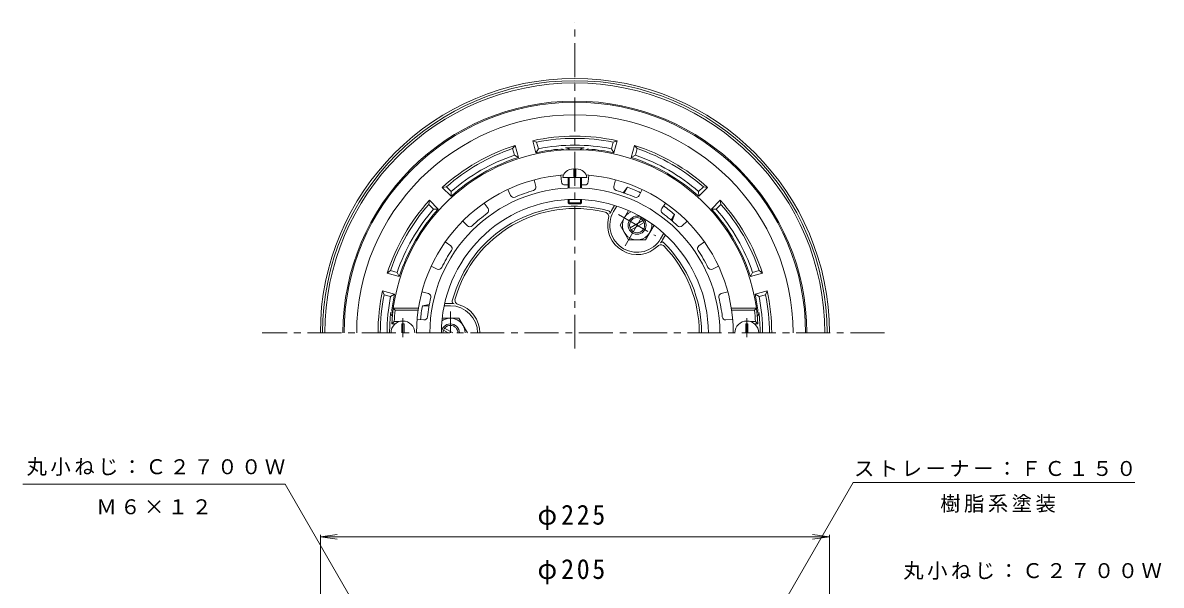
# Model space of a CAD drawing. Units: millimetres, scale not verified. Extents: x -284 to 221, y -346 to 395.
# Drawn here: x -284 to 220, y 146 to 395 of the extents above; entities that cross this region are included whole.
import ezdxf

# ---------------------------------------------------------------- set-up
doc = ezdxf.new("R2010")
doc.units = ezdxf.units.MM
doc.header["$LTSCALE"] = 3
doc.linetypes.add('CHAIN1', pattern=[8, 5, -1, 1, -1])
for name, color, linetype, lineweight in [('0-0_通り芯', 3, 'Continuous', 9), ('0-1_ピット', 2, 'Continuous', 9), ('0-2_本体（蓋）', 6, 'Continuous', 5), ('0-4_寸法', 7, 'Continuous', 9), ('0-5_文字', 7, 'Continuous', 9)]:
    doc.layers.add(name, color=color, linetype=linetype, lineweight=lineweight)
doc.styles.add('ＭＳ ゴシック', font='')
doc.styles.get('ＭＳ ゴシック').set_extended_font_data('MS Gothic')

msp = doc.modelspace()

# ---------------------------------------------------------------- linework, layer by layer
at = {"layer": '0-0_通り芯', "linetype": 'CHAIN1'}
for p, q in [((-39.566, 250.484), (-39.566, 394.531)), ((97.244, 257.433), (-177.817, 257.433))]:
    msp.add_line(p, q, dxfattribs=at)
at = {"layer": '0-0_通り芯'}
for radius in [112.5, 111.5, 110.5]:
    msp.add_arc((-39.566, 257.433), radius, 0, 180, dxfattribs=at)
at = {"layer": '0-1_ピット'}
for p, q in [((-56.77, 337.096), (-58.195, 342.415)), ((-56.466, 341.756), (-58.195, 342.415)), ((-20.936, 342.415), (-22.665, 341.756)), ((-22.361, 337.096), (-20.936, 342.415)), ((-65.923, 340.344), (-67.091, 338.909)), ((-66.313, 336.005), (-67.091, 338.909)), ((-64.498, 335.026), (-65.923, 340.344)), ((-55.688, 338.852), (-56.77, 337.096)), ((-55.688, 338.852), (-56.466, 341.756)), ((-23.443, 338.852), (-22.665, 341.756)), ((-22.361, 337.096), (-23.443, 338.852)), ((-14.634, 335.026), (-13.209, 340.344)), ((-12.04, 338.909), (-13.209, 340.344)), ((-12.818, 336.005), (-12.04, 338.909)), ((-64.498, 335.026), (-66.313, 336.005)), ((-12.818, 336.005), (-14.634, 335.026)), ((-96.363, 322.009), (-98.19, 321.715)), ((-94.297, 317.821), (-98.19, 321.715)), ((-94.237, 319.883), (-96.363, 322.009)), ((-94.237, 319.883), (-94.297, 317.821)), ((-18.229, 319.42), (-16.263, 321.795)), ((-17.734, 319.247), (-16.263, 321.795)), ((15.106, 319.883), (17.232, 322.009)), ((15.166, 317.821), (15.106, 319.883)), ((15.166, 317.821), (19.059, 321.715)), ((19.059, 321.715), (17.232, 322.009)), ((-103.847, 316.058), (-104.141, 314.231)), ((-102.016, 312.105), (-104.141, 314.231)), ((-99.954, 312.164), (-103.847, 316.058)), ((-99.954, 312.164), (-102.016, 312.105)), ((-23.324, 311.564), (-22.049, 313.773)), ((-22.458, 311.064), (-21.075, 313.46)), ((20.822, 312.164), (24.716, 316.058)), ((22.884, 312.105), (20.822, 312.164)), ((22.884, 312.105), (25.01, 314.231)), ((25.01, 314.231), (24.716, 316.058)), ((3.051, 307.247), (4.522, 309.795)), ((3.448, 306.904), (4.522, 309.795)), ((-1.673, 299.064), (-0.29, 301.46)), ((-0.807, 298.564), (0.468, 300.773)), ((-121.042, 284.958), (-122.477, 283.79)), ((-117.159, 282.365), (-122.477, 283.79)), ((-118.138, 284.18), (-121.042, 284.958)), ((-118.138, 284.18), (-117.159, 282.365)), ((38.027, 282.365), (39.006, 284.18)), ((38.027, 282.365), (43.346, 283.79)), ((39.006, 284.18), (41.91, 284.958)), ((43.346, 283.79), (41.91, 284.958)), ((-119.229, 274.638), (-124.548, 276.063)), ((-123.889, 274.333), (-124.548, 276.063)), ((-120.985, 273.555), (-123.889, 274.333)), ((-120.985, 273.555), (-119.229, 274.638)), ((40.098, 274.638), (45.416, 276.063)), ((41.853, 273.555), (40.098, 274.638)), ((41.853, 273.555), (44.757, 274.333)), ((44.757, 274.333), (45.416, 276.063)), ((-103.916, 269.948), (-106.956, 269.433)), ((-104.014, 269.433), (-106.956, 269.433)), ((-94.566, 269.433), (-97.332, 269.433)), ((-94.566, 270.433), (-97.116, 270.433))]:
    msp.add_line(p, q, dxfattribs=at)
at = {"layer": '0-1_ピット', "color": 4, "linetype": 'CHAIN1'}
for p, q in [((-20.289, 309.812), (-3.843, 300.317)), ((-10.066, 308.528), (-17.318, 295.966)), ((-94.566, 257.433), (-94.566, 266.928))]:
    msp.add_line(p, q, dxfattribs=at)
at = {"layer": '0-1_ピット', "color": 4}
for p, q in [((-19.566, 305.064), (-15.813, 311.564)), ((-15.161, 303.854), (-9.47, 307.14)), ((-14.661, 302.988), (-8.97, 306.274)), ((-4.566, 305.064), (-8.319, 298.564)), ((-98.207, 263.928), (-90.81, 263.928)), ((-87.063, 257.438), (-90.81, 263.928)), ((-95.566, 257.433), (-97.661, 258.643)), ((-93.566, 257.433), (-97.161, 259.509)), ((-87.066, 257.433), (-87.063, 257.438))]:
    msp.add_line(p, q, dxfattribs=at)
msp.add_lwpolyline([(-19.566, 305.064), (-15.813, 298.564), (-8.319, 298.564)], dxfattribs=at)
for radius in [4, 3.324]:
    msp.add_circle((-12.066, 305.064), radius, dxfattribs=at)
at = {"layer": '0-1_ピット'}
for centre, radius, start, end in [((-39.566, 257.433), 102.5, 0, 180), ((-39.566, 257.433), 102, 0, 180), ((-39.566, 257.433), 96.441, 0, 180), ((-39.566, 257.433), 87, 77.63522, 102.36475), ((-39.566, 257.433), 86, 78.66675, 101.33324), ((-39.566, 257.433), 87, 107.63522, 132.36475), ((-39.566, 257.433), 86, 108.66675, 131.33324), ((-39.566, 257.433), 81.5, 94.32832, 102.18677), ((-39.566, 257.433), 83, 78.79947, 101.20049), ((-45.566, 336.706), 2, 52.44499, 94.32849), ((-39.566, 257.433), 81.876, 87.12955, 92.87045), ((-43.566, 337.208), 2, 36.49234, 92.87048), ((-35.566, 337.208), 2, 87.12952, 143.50766), ((-33.566, 336.706), 2, 85.67151, 127.55501), ((-39.566, 257.433), 81.5, 77.81322, 85.67168), ((-39.566, 257.433), 87, 47.63522, 72.36475), ((-39.566, 257.433), 86, 48.66675, 71.33324), ((-39.566, 257.433), 81.5, 107.81322, 132.18677), ((-39.566, 257.433), 83, 108.79947, 131.20049), ((-39.566, 257.433), 81.5, 47.81322, 72.18677), ((-39.566, 257.433), 83, 48.79947, 71.20049), ((-39.566, 257.433), 68.451, 64.91708, 70.09663), ((-39.566, 257.433), 87, 137.63522, 162.36475), ((-39.566, 257.433), 86, 138.66675, 161.33324), ((-39.566, 257.433), 83, 138.79947, 161.20049), ((-39.566, 257.433), 81.5, 137.81322, 162.18677), ((-39.566, 257.433), 56, 74.62402, 165.37592), ((-39.566, 257.433), 55, 75.82635, 164.17365), ((-39.566, 257.433), 68.451, 49.90332, 55.0829), ((-39.566, 257.433), 81.5, 17.81322, 42.18677), ((-39.566, 257.433), 83, 18.79947, 41.20049), ((-39.566, 257.433), 87, 17.63522, 42.36475), ((-39.566, 257.433), 86, 18.66675, 41.33324), ((-26.588, 308.819), 2, 345.50188, 75.82657), ((-12.066, 305.064), 13, 165.50212, 314.49786), ((-24.982, 310.464), 1, 337.312, 74.62364), ((-12.066, 305.064), 12, 149.99997, 329.99992), ((-12.066, 305.064), 13, 149.99991, 157.31186), ((-12.066, 305.064), 13, 322.688, 329.99991), ((-0.931, 296.578), 1, 45.37593, 142.68735), ((-39.566, 257.433), 56, 0, 45.3759), ((-1.552, 294.365), 2, 44.17444, 134.49887), ((-39.566, 257.433), 55, 0, 44.17365), ((-39.566, 257.433), 87, 167.63525, 180), ((-39.566, 257.433), 86, 168.66676, 180), ((-39.566, 257.433), 83, 168.79951, 180), ((-39.566, 257.433), 81.5, 167.81323, 172.77383), ((-90.557, 271.887), 2, 164.17444, 254.49887), ((-39.566, 257.433), 81.5, 7.22617, 12.18677), ((-39.566, 257.433), 83, 0, 11.20049), ((-39.566, 257.433), 86, 0, 11.33324), ((-39.566, 257.433), 87, 0, 12.36475), ((-118.434, 267.433), 2, 172.77383, 214.65601), ((-39.566, 257.433), 68.451, 169.90332, 175.08289), ((-94.566, 257.433), 13, 82.688, 89.99991), ((-94.566, 257.433), 12, 0, 89.99992), ((-92.784, 271.319), 1, 165.37593, 262.68735), ((-94.566, 257.433), 13, 0, 74.49786), ((39.303, 267.433), 2, 325.34399, 7.22617), ((-39.566, 257.433), 81.876, 173.5304, 180), ((-118.933, 266.433), 2, 173.52994, 229.90892), ((39.801, 266.433), 2, 310.09108, 6.47006), ((-39.566, 257.433), 81.876, 0, 6.4696)]:
    msp.add_arc(centre, radius, start, end, dxfattribs=at)
at = {"layer": '0-1_ピット', "color": 4}
for centre, radius, start, end in [((-12.061, 305.062), 6.5, 114.63705, 5.35133), ((-94.566, 257.438), 6.5, 359.95093, 125.35178), ((-94.566, 257.433), 4, 0, 180), ((-94.566, 257.433), 3.324, 0, 180)]:
    msp.add_arc(centre, radius, start, end, dxfattribs=at)
at = {"layer": '0-2_本体（蓋）'}
for p, q in [((-45.767, 327.158), (-45.505, 324.209)), ((-40.066, 326.635), (-40.066, 330.017)), ((-33.364, 327.158), (-33.626, 324.209)), ((-57.585, 325.074), (-56.823, 322.213)), ((-44.816, 326.135), (-34.316, 326.135)), ((-42.566, 321.465), (-42.566, 326.135)), ((-42.066, 321.486), (-42.066, 326.135)), ((-37.066, 321.486), (-37.066, 326.135)), ((-36.566, 321.465), (-36.566, 326.135)), ((-21.546, 325.074), (-22.308, 322.213)), ((-69.241, 320.832), (-67.986, 318.15)), ((-9.891, 320.832), (-11.146, 318.15)), ((-79.633, 314.832), (-77.939, 312.404)), ((-42.566, 314.933), (-42.566, 316.357)), ((-42.566, 314.933), (-36.566, 314.933)), ((-42.566, 314.933), (-42.066, 314.433)), ((-42.066, 314.433), (-42.066, 316.38)), ((-42.066, 314.433), (-37.066, 314.433)), ((-37.066, 314.433), (-37.066, 316.38)), ((-36.566, 314.933), (-37.066, 314.433)), ((-36.566, 314.933), (-36.566, 316.357)), ((0.502, 314.832), (-1.193, 312.404)), ((-89.135, 306.859), (-87.038, 304.768)), ((10.003, 306.859), (7.907, 304.768)), ((-96.848, 297.666), (-94.426, 295.965)), ((17.717, 297.666), (15.294, 295.965)), ((-103.05, 286.924), (-100.365, 285.677)), ((23.919, 286.924), (21.234, 285.677)), ((-107.154, 275.648), (-104.296, 274.878)), ((28.023, 275.648), (25.164, 274.878)), ((-108.696, 268.433), (-119.815, 268.433)), ((-118.938, 267.433), (-119.815, 268.433)), ((-108.848, 267.433), (-118.938, 267.433)), ((29.565, 268.433), (40.684, 268.433)), ((29.716, 267.433), (39.807, 267.433)), ((39.807, 267.433), (40.684, 268.433)), ((-119.409, 262.433), (-120.467, 261.433)), ((-117.166, 262.433), (-119.409, 262.433)), ((-109.308, 263.433), (-106.359, 263.179)), ((30.177, 263.433), (27.227, 263.179)), ((38.035, 262.433), (40.278, 262.433)), ((40.278, 262.433), (41.336, 261.433)), ((-118.966, 261.433), (-120.467, 261.433)), ((-115.066, 261.433), (-116.066, 261.433)), ((-116.066, 257.433), (-116.066, 261.433)), ((-115.066, 257.433), (-115.066, 261.433)), ((36.934, 261.433), (35.934, 261.433)), ((35.934, 257.433), (35.934, 261.433)), ((36.934, 257.433), (36.934, 261.433)), ((39.835, 261.433), (41.336, 261.433))]:
    msp.add_line(p, q, dxfattribs=at)
at = {"layer": '0-2_本体（蓋）', "linetype": 'CHAIN1'}
for p, q in [((-115.566, 264.003), (-115.566, 255.626)), ((36.434, 264.003), (36.434, 255.626))]:
    msp.add_line(p, q, dxfattribs=at)
at = {"layer": '0-2_本体（蓋）'}
msp.add_lwpolyline([(-40.066, 326.635), (-39.066, 326.635), (-39.066, 330.017)], dxfattribs=at)
for centre, radius, start, end in [((-39.566, 257.433), 81, 2.83057, 177.16943), ((-39.566, 257.433), 70, 94.12062, 180), ((-39.566, 257.433), 70, 0, 85.87938), ((-58.272, 321.827), 1.5, 286.19861, 14.91734), ((-44.011, 324.342), 1.5, 185.08295, 273.80103), ((-39.566, 257.433), 65.556, 92.62291, 93.80115), ((-39.566, 257.433), 65.556, 86.19884, 87.37709), ((-35.12, 324.342), 1.5, 266.19861, 354.91734), ((-20.859, 321.827), 1.5, 165.08295, 253.80103), ((-39.566, 257.433), 64.102, 0, 180), ((-66.627, 318.786), 1.5, 205.08295, 293.80103), ((-39.566, 257.433), 65.556, 106.19884, 113.80116), ((-39.566, 257.433), 65.556, 66.19884, 73.80116), ((-12.504, 318.786), 1.5, 246.19861, 334.91734), ((-39.566, 257.433), 59, 0, 180), ((-79.168, 311.545), 1.5, 306.19861, 34.91734), ((0.037, 311.545), 1.5, 145.08295, 233.80103), ((-39.566, 257.433), 65.556, 126.19884, 133.80116), ((-39.566, 257.433), 65.556, 46.19884, 53.80116), ((-85.979, 305.831), 1.5, 225.08295, 313.80103), ((6.848, 305.831), 1.5, 226.19861, 314.91734), ((-39.566, 257.433), 65.556, 146.19884, 153.80116), ((-95.288, 294.737), 1.5, 326.19861, 54.91734), ((16.156, 294.737), 1.5, 125.08295, 213.80103), ((-39.566, 257.433), 65.556, 26.19884, 33.80116), ((-99.733, 287.038), 1.5, 245.08295, 333.80103), ((20.602, 287.037), 1.5, 206.19861, 294.91734), ((-39.566, 257.433), 65.556, 166.19884, 173.80116), ((-104.686, 273.429), 1.5, 346.19861, 74.91734), ((25.555, 273.429), 1.5, 105.08295, 193.80103), ((-39.566, 257.433), 65.556, 6.19884, 13.80116), ((-39.566, 257.433), 80, 172.81923, 176.41667), ((-39.566, 257.433), 80, 3.58333, 7.18077), ((-115.566, 257.433), 5.25, 0, 180), ((-106.23, 264.674), 1.5, 265.08295, 353.80103), ((27.099, 264.674), 1.5, 186.19861, 274.91734), ((36.434, 257.433), 5.25, 0, 180)]:
    msp.add_arc(centre, radius, start, end, dxfattribs=at)
for start_param, end_param in [(1.6661772, 3.1415927), (6.2831853, 7.7586008)]:
    msp.add_ellipse((-39.566, 326.135), major_axis=(5.25, 0), ratio=0.7428, start_param=start_param, end_param=end_param, dxfattribs=at)
at = {"layer": '0-4_寸法'}
for p, q in [((-152.066, 167.293), (-144.63, 168.272)), ((-152.066, 21.936), (-152.066, 168.193)), ((-152.066, 167.293), (72.934, 167.293)), ((-152.066, 167.293), (-144.63, 166.314)), ((72.934, 167.293), (65.498, 168.272)), ((72.934, 167.293), (65.498, 166.314)), ((72.934, 21.936), (72.934, 168.193))]:
    msp.add_line(p, q, dxfattribs=at)
at = {"layer": '0-5_文字'}
for p, q in [((24.537, 89.293), (83.426, 191.293)), ((83.426, 191.293), (207.926, 191.293)), ((-167.548, 190.601), (-283.591, 190.601)), ((-108.268, 87.925), (-167.548, 190.601))]:
    msp.add_line(p, q, dxfattribs=at)

# ---------------------------------------------------------------- texts
at = {"layer": '0-4_寸法', "color": 2, "char_height": 8.798, "attachment_point": 7, "style": 'ＭＳ ゴシック'}
for s, insert in [('\\T1.21;\\W0.95;φ225', (-56.066, 170.293)), ('\\T1.21;\\W0.95;φ205', (-56.066, 146.293))]:
    msp.add_mtext(s, dxfattribs=dict(at, insert=insert))
at = {"layer": '0-5_文字', "char_height": 6.598, "attachment_point": 7, "style": 'ＭＳ ゴシック'}
for s, insert in [('\\T1.17;丸小ねじ：Ｃ２７００Ｗ', (-281.891, 194.246)), ('\\T1.17;ストレーナー：ＦＣ１５０', (83.82, 193.872)), ('\\T1.17;樹脂系塗装', (121.921, 177.972)), ('\\T1.17;Ｍ６×１２', (-251.07, 177.186)), ('\\T1.17;丸小ねじ：Ｃ２７００Ｗ', (105.592, 148.331))]:
    msp.add_mtext(s, dxfattribs=dict(at, insert=insert))

doc.saveas('drawing.dxf')
